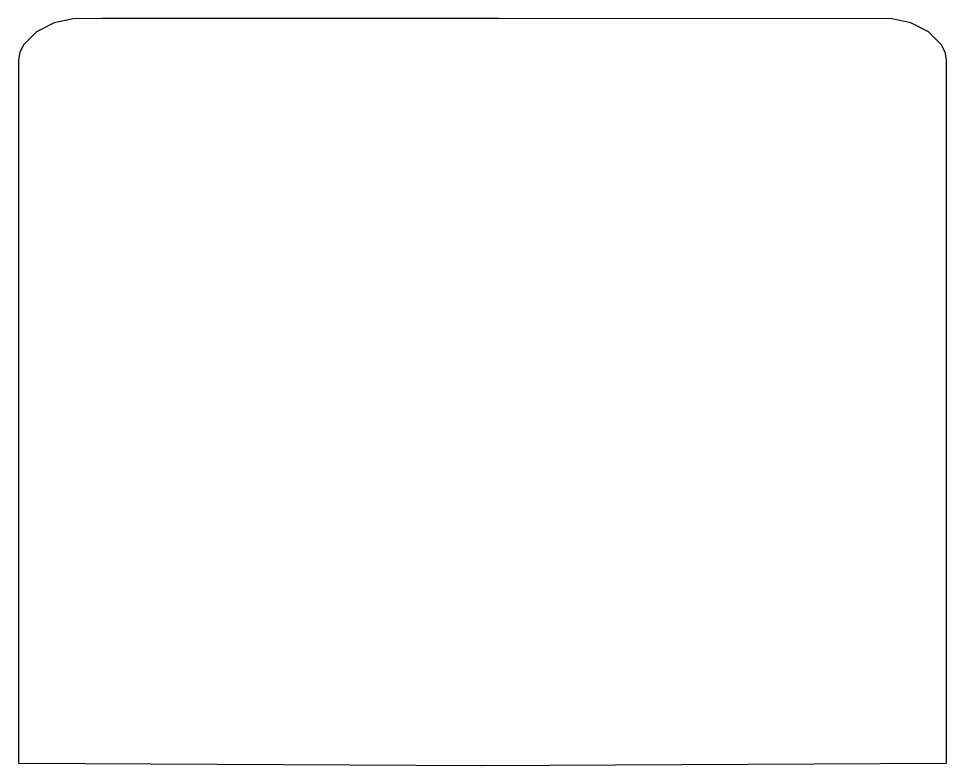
# Model space of a CAD drawing. Header units: millimetres. Extents: x 122.8 to 198.6, y 26.6 to 87.6.
import ezdxf

# ---------------------------------------------------------------- set-up
doc = ezdxf.new("R2010")
doc.units = ezdxf.units.MM
doc.layers.add('Layer_1', color=7, linetype='CONTINUOUS')

msp = doc.modelspace()

# ---------------------------------------------------------------- linework, layer by layer
at = {"layer": 'Layer_1', "color": 3}
msp.add_lwpolyline([(162.024, 87.645), (129.588, 87.645), (127.259, 87.634), (125.699, 87.307), (124.268, 86.564), (123.216, 85.514), (122.91, 84.909), (122.793, 84.267), (122.793, 82.698), (122.793, 26.774), (160.669, 26.597), (160.713, 26.597), (198.589, 26.774), (198.589, 82.698), (198.589, 84.267), (198.472, 84.909), (198.166, 85.514), (197.114, 86.564), (195.683, 87.307), (194.123, 87.634), (162.024, 87.645)], close=True, dxfattribs=at)

doc.saveas('drawing.dxf')
